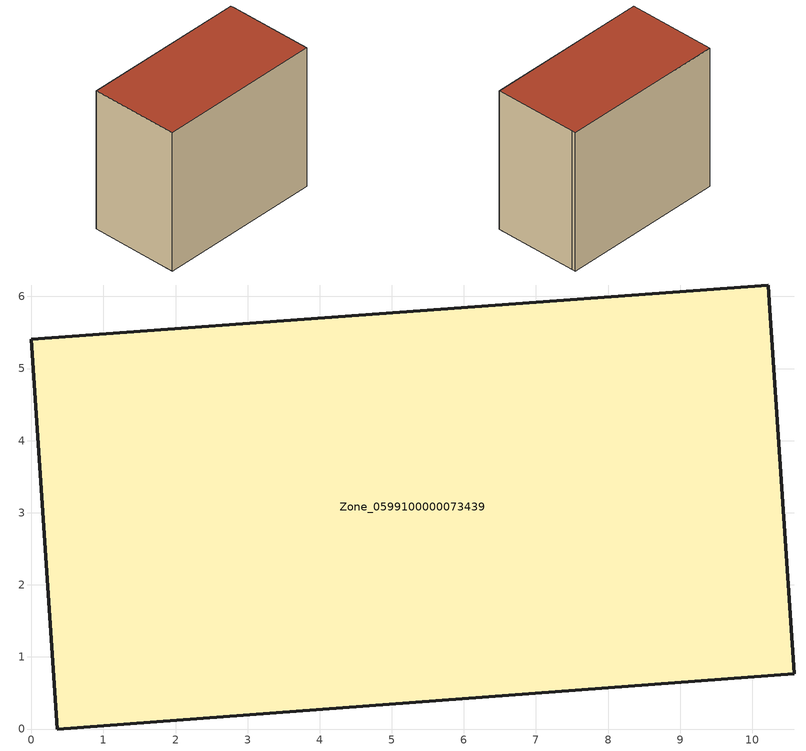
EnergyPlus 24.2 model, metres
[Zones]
Zone_0599100000073439
 floor ground (C_G): 0,5.41 10.22,6.16 10.24,5.92 10.58,0.77 0.36,0 z0
 wall outside (C_F): 0.36,0 10.58,0.77 10.24,5.92 10.22,6.16 0,5.41 0.36,0 z0:8.87
 roof outside (C_R): 10.22,6.16 0,5.41 0.36,0 10.58,0.77 10.24,5.92 z8.87
[BUILDING]
Pand.0599100000073439: North Axis=0; Terrain=City; Loads Convergence Tolerance Value=0.04; Temperature Convergence Tolerance Value=0.4; Solar Distribution=FullExterior; Maximum Number of Warmup Days=25; Minimum Number of Warmup Days=1
[Site:Location]
Rotterdam.The.Hague.AP_ZH_NLD Design_Conditions: Latitude=51.96; Longitude=4.45; Time Zone=1; Elevation=-4.5
[SITE:GROUNDTEMPERATURE:BUILDINGSURFACE]
18, 18, 18, 18, 18, 18, 18, 18, 18, 18, 18, 18
[MATERIAL] Thermal Absorptance=0.9; Solar Absorptance=0.7; Visible Absorptance=0.7
Name | Roughness | Thickness | Conductivity | Density | Specific Heat
G.TI.1946-1964 | MediumSmooth | 0.15 | 1 | 540 | 1210
F.TI.1946-1964 | Rough | 0.3 | 0.857143 | 1920 | 840
R.TI.1946-1964 | MediumRough | 0.2 | 0.277778 | 1500 | 1000
[CONSTRUCTION]
C_G: G.TI.1946-1964
C_F: F.TI.1946-1964
C_R: R.TI.1946-1964
[ZONE]
Zone_0599100000073439: Type=1; Multiplier=1; Ceiling Height=Autocalculate; Volume=Autocalculate; Floor Area=autocalculate; Part of Total Floor Area=Yes
[ZONEINFILTRATION:DESIGNFLOWRATE]
Infil_Zone_0599100000073439: Zone or ZoneList or Space or SpaceList=Zone_0599100000073439; Schedule=AlwaysOn; Design Flow Rate Calculation Method=Flow/Area; Flow Rate per Floor Area=0.003; Constant Term Coefficient=1; Temperature Term Coefficient=0; Velocity Term Coefficient=0; Velocity Squared Term Coefficient=0
[HVACTEMPLATE:ZONE:IDEALLOADSAIRSYSTEM]
Zone_0599100000073439: Maximum Heating Supply Air Temperature=50; Minimum Cooling Supply Air Temperature=13; Maximum Heating Supply Air Humidity Ratio=0.0156; Minimum Cooling Supply Air Humidity Ratio=0.0077; Heating Limit=NoLimit; Cooling Limit=NoLimit; Dehumidification Control Type=ConstantSensibleHeatRatio; Cooling Sensible Heat Ratio=0.7; Dehumidification Setpoint=60; Humidification Control Type=None; Humidification Setpoint=30; Outdoor Air Method=None; Outdoor Air Flow Rate per Person=0.00944; Outdoor Air Flow Rate per Zone Floor Area=0; Outdoor Air Flow Rate per Zone=0; Demand Controlled Ventilation Type=None; Outdoor Air Economizer Type=NoEconomizer; Heat Recovery Type=None; Sensible Heat Recovery Effectiveness=0.7; Latent Heat Recovery Effectiveness=0.65
[ZONECONTROL:THERMOSTAT]
ThermostatControl_Zone_0599100000073439: Zone or ZoneList=Zone_0599100000073439; Control Type Schedule=DualSetpointControlType; Control 1=Thermostat_Zone_0599100000073439; Temperature Difference Between Cutout And Setpoint=0
[THERMOSTATSETPOINT:DUALSETPOINT]
Thermostat_Zone_0599100000073439: Heating Setpoint Temperature Schedule=HeatingSetpoint_Zone_0599100000073439; Cooling Setpoint Temperature Schedule=CoolingSetpoint_Zone_0599100000073439
[SCHEDULE:COMPACT]
HeatingSetpoint_Zone_0599100000073439: Through: 12/31, For: AllDays, Until: 24:00, 21
CoolingSetpoint_Zone_0599100000073439: Through: 12/31, For: AllDays, Until: 24:00, 24
DualSetpointControlType: Through: 12/31, For: AllDays, Until: 24:00, 4
AlwaysOn: Through: 12/31, For: AllDays, Until: 24:00, 1
